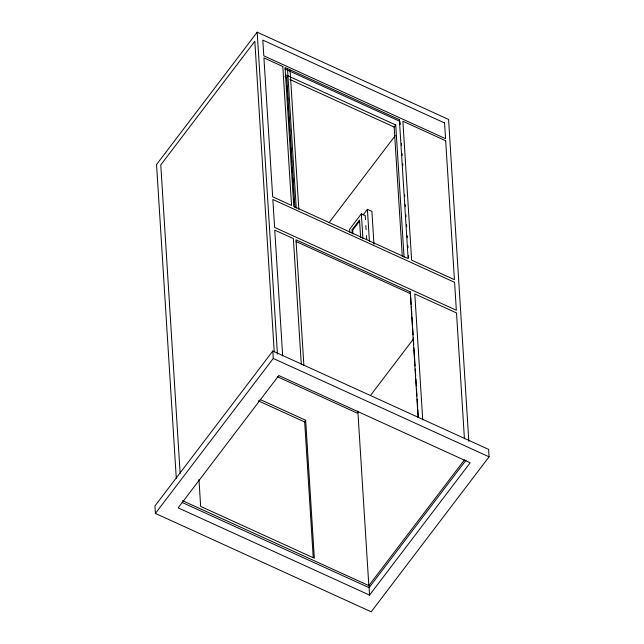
<?xml version="1.0" encoding="UTF-8"?>
<svg xmlns="http://www.w3.org/2000/svg" width="644" height="644" viewBox="0 0 644 644"><rect width="100%" height="100%" fill="white"/><g stroke="black" fill="none" stroke-linecap="round" stroke-linejoin="round"><path stroke-width="0.97" d="M313.226 557.648L304.684 421.965L305.659 420.258L260.184 399.53M468.824 441.317L448.578 119.446L257.181 32.2L156.548 164.526L176.295 478.371M287.932 75.839L286.371 77.9L286.491 79.904M402.299 256.344L394.168 127.037L395.73 124.976L285.236 74.607M329.004 222.735L395.279 135.586M365.47 219.588L365.212 215.587L361.365 213.832L349.612 229.28L349.805 232.275M363.136 214.943L367.402 209.34L371.894 211.385L373.963 244.213M352.316 233.675L352.075 229.795L359.513 220.015L360.616 237.499M352.96 233.973L352.719 230.085L359.585 221.053M272.798 351.02L154.938 505.999L155.405 513.429L371.202 611.8L489.062 456.821L488.595 449.383L272.798 351.02L273.265 358.45L155.405 513.429M358.306 411.476L357.09 413.07L277.556 376.812M370.437 395.521L413.496 338.897M182.469 500.67L368.827 585.621L464.453 459.872M466.071 460.138L369.076 587.674L182.244 502.513M369.543 595.112L470.176 462.786L278.788 375.541L178.155 507.866L369.543 595.112L368.891 584.672M284.978 68.972L400.045 121.418M284.962 76.564L286.757 77.385L294.96 207.698M289.856 79.486L394.168 127.037M352.075 229.795L352.719 230.085M296.111 241.54L410.526 293.696L410.212 291.845L295.982 239.777L303.896 365.575M273.265 358.45L489.062 456.821M258.26 400.801L304.684 421.965M464.429 438.749L456.516 312.952L414.8 293.938L422.714 419.735M400.109 122.424L400.23 124.429M401.429 143.483L401.558 145.488M402.065 153.505L402.186 155.518M402.693 163.536L402.822 165.54M404.649 194.625L404.77 196.629M405.277 204.647L405.406 206.652M405.913 214.677L406.034 216.682M406.541 224.708L406.67 226.712M407.233 235.736L407.362 237.741M407.869 245.758L407.99 247.763M408.497 255.789L408.626 257.793M410.719 296.707L411.218 304.741M411.347 306.745L411.854 314.779M411.983 316.784L412.482 324.817M412.675 327.828L413.118 334.856M413.303 337.867L413.746 344.894M413.939 347.905L414.446 355.931M414.567 357.943L415.074 365.969M415.267 368.98L415.702 376.007M415.895 379.018L416.338 386.046M416.523 389.057L416.966 396.084M417.159 399.095L417.666 407.129M417.787 409.133L418.294 417.167M410.212 291.845L418.125 417.642M395.73 124.976L404.054 257.294M367.402 209.34L369.406 241.17M365.84 225.593L366.098 229.594M366.476 235.591L366.726 239.592M361.365 213.832L362.934 238.835M357.847 411.146L368.827 585.621M290.082 70.252L298.832 209.332M287.514 69.077L296.256 208.157M286.87 85.918L287.192 90.933M287.57 96.946L287.755 99.949M288.198 106.968L288.383 109.979M288.826 116.991L289.084 121M289.462 127.013L289.711 131.03M290.154 138.041L290.339 141.052M290.782 148.064L291.04 152.081M291.418 158.094L291.668 162.103M292.046 168.116L292.296 172.125M292.674 178.138L292.931 182.147M293.366 189.167L293.559 192.17M294.002 199.189L294.187 202.2M305.659 420.258L314.336 558.219L200.654 506.401L198.956 479.41M301.295 364.391L293.382 238.594L274.763 230.109L282.676 355.899M257.181 32.2L277.435 354.071M274.215 351.825L254.823 41.256L160.775 164.92L180.135 473.364M444.561 122.948L262.808 40.105L263.798 55.843L445.551 138.685L444.561 122.948M282.813 66.501L263.927 57.888L272.67 196.806L291.555 205.412L282.813 66.501M399.377 119.631L285.059 67.523L293.793 206.434L408.119 258.55L399.377 119.631M445.68 140.738L402.886 121.233L411.629 260.152L454.414 279.657L445.68 140.738M454.584 282.33L272.839 199.487L274.594 227.396L456.346 310.247L454.584 282.33"/></g></svg>
